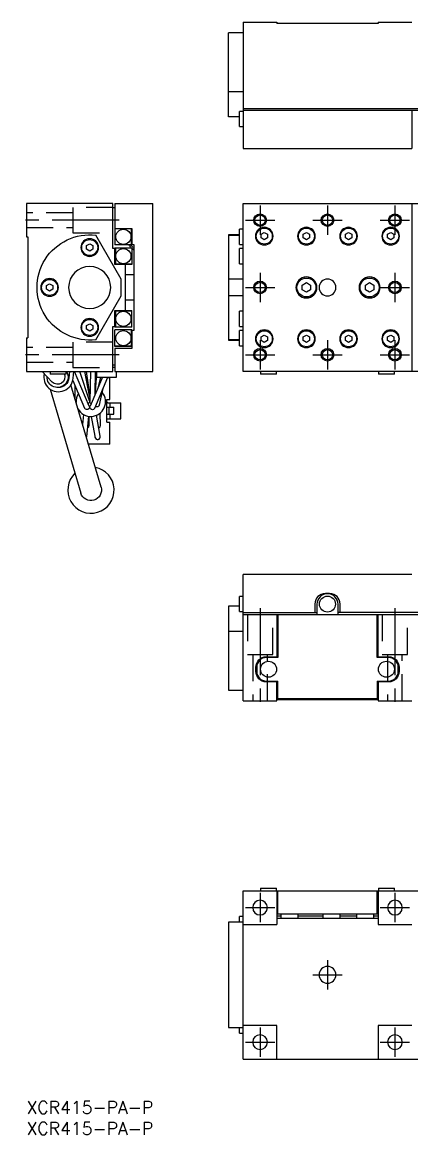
# Model space of a CAD drawing. Extents: x -1 to 275, y -8 to 256.
# Drawn here: x -1 to 91.5, y -8 to 256.4 of the extents above; entities that cross this region are included whole.
import ezdxf

# ---------------------------------------------------------------- set-up
doc = ezdxf.new("R2010")
doc.units = 0
doc.header["$LTSCALE"] = 0.5
doc.linetypes.add('CENTER', pattern=[50.8, 31.75, -6.35, 6.35, -6.35])
doc.linetypes.add('DASHED', pattern=[19.05, 12.7, -6.35])
for name, color, linetype in [('MSM_CENTER', 1, 'CENTER'), ('MSM_CONTINUOUS', 7, 'CONTINUOUS'), ('MSM_DASHED', 4, 'DASHED'), ('MSM_NARROW', 5, 'CONTINUOUS'), ('MSM_PART_NUMBER', 7, 'CONTINUOUS')]:
    doc.layers.add(name, color=color, linetype=linetype)
doc.styles.get("Standard").update_dxf_attribs({"font": 'txt.shx', "height": 3, "bigfont": 'bigfont.shx'})

msp = doc.modelspace()

# ---------------------------------------------------------------- linework, layer by layer
at = {"layer": 'MSM_CENTER'}
for p, q in [((55.46, 212.9), (55.46, 205.9)), ((71.46, 212.9), (71.46, 205.9)), ((87.46, 212.9), (87.46, 205.9)), ((22, 209.4), (-1, 209.4)), ((51.96, 209.4), (58.96, 209.4)), ((67.96, 209.4), (74.96, 209.4)), ((83.96, 209.4), (90.96, 209.4)), ((55.46, 196.9), (55.46, 189.9)), ((87.46, 196.9), (87.46, 189.9)), ((51.96, 193.4), (58.96, 193.4)), ((83.96, 193.4), (90.96, 193.4)), ((55.46, 180.9), (55.46, 173.9)), ((71.46, 180.9), (71.46, 173.9)), ((87.46, 180.9), (87.46, 173.9)), ((22, 177.4), (-1, 177.4)), ((51.96, 177.4), (58.96, 177.4)), ((67.96, 177.4), (74.96, 177.4)), ((83.96, 177.4), (90.96, 177.4)), ((55.46, 117.14), (55.46, 94.14)), ((87.46, 117.14), (87.46, 94.14)), ((55.46, 49.5), (55.46, 42.5)), ((87.46, 49.5), (87.46, 42.5)), ((51.96, 46), (58.96, 46)), ((83.96, 46), (90.96, 46)), ((71.46, 33.5), (71.46, 26.5)), ((67.96, 30), (74.96, 30)), ((55.46, 17.5), (55.46, 10.5)), ((87.46, 17.5), (87.46, 10.5)), ((51.96, 14), (58.96, 14)), ((83.96, 14), (90.96, 14))]:
    msp.add_line(p, q, dxfattribs=at)
at = {"layer": 'MSM_CONTINUOUS'}
for p, q in [((47.96, 233.94), (47.96, 253.94)), ((51.46, 253.94), (47.96, 253.94)), ((51.46, 256.44), (51.46, 226.44)), ((51.46, 256.44), (59.46, 256.44)), ((59.46, 256.44), (59.46, 256.14)), ((83.46, 256.14), (59.46, 256.14)), ((83.46, 256.44), (91.46, 256.44)), ((83.46, 256.44), (83.46, 256.14)), ((47.96, 239.95), (51.46, 239.95)), ((51.46, 235.94), (102.46, 235.94)), ((102.46, 235.44), (51.46, 235.44)), ((91.46, 235.44), (91.46, 226.44)), ((50.61, 233.94), (47.96, 233.94)), ((50.61, 231.64), (50.61, 235.24)), ((51.46, 235.24), (50.61, 235.24)), ((50.61, 231.64), (51.46, 231.64)), ((51.46, 226.44), (91.46, 226.44)), ((20.5, 213.4), (0, 213.4)), ((0, 213.4), (0, 205.4)), ((20.5, 202.7), (20.5, 213.4)), ((20.5, 212.4), (21, 212.4)), ((21, 213.4), (30, 213.4)), ((21, 213.4), (21, 203.5)), ((30, 173.4), (30, 213.4)), ((51.46, 173.4), (51.46, 213.4)), ((51.46, 213.4), (102.46, 213.4)), ((91.46, 213.4), (91.46, 173.4)), ((21, 207.4), (25, 207.4)), ((24.9, 207.3), (21, 207.3)), ((25, 207.4), (24.9, 207.3)), ((24.9, 203.5), (24.9, 207.3)), ((25, 207.4), (25, 203.5)), ((50.61, 203.65), (50.61, 207.25)), ((51.46, 207.25), (50.61, 207.25)), ((55.71, 206.04), (56.46, 206.47)), ((56.46, 206.47), (57.21, 206.04)), ((65.71, 206.04), (66.46, 206.47)), ((66.46, 206.47), (67.21, 206.04)), ((75.71, 206.04), (76.46, 206.47)), ((76.46, 206.47), (77.21, 206.04)), ((85.71, 206.04), (86.46, 206.47)), ((86.46, 206.47), (87.21, 206.04)), ((0, 205.4), (0.3, 205.4)), ((0.3, 205.4), (0.3, 181.4)), ((14.25, 203.34), (15, 203.77)), ((15, 203.77), (15.75, 203.34)), ((22.5, 195.4), (16.49, 205.81)), ((47.96, 205.9), (47.96, 180.9)), ((50.61, 205.9), (47.96, 205.9)), ((47.96, 205.81), (50.61, 205.81)), ((50.61, 203.65), (51.46, 203.65)), ((55.71, 205.17), (55.71, 206.04)), ((56.46, 204.74), (55.71, 205.17)), ((57.21, 205.17), (56.46, 204.74)), ((57.21, 206.04), (57.21, 205.17)), ((65.71, 205.17), (65.71, 206.04)), ((66.46, 204.74), (65.71, 205.17)), ((67.21, 205.17), (66.46, 204.74)), ((67.21, 206.04), (67.21, 205.17)), ((75.71, 205.17), (75.71, 206.04)), ((76.46, 204.74), (75.71, 205.17)), ((77.21, 205.17), (76.46, 204.74)), ((77.21, 206.04), (77.21, 205.17)), ((85.71, 205.17), (85.71, 206.04)), ((86.46, 204.74), (85.71, 205.17)), ((87.21, 205.17), (86.46, 204.74)), ((87.21, 206.04), (87.21, 205.17)), ((14.25, 202.47), (14.25, 203.34)), ((15, 202.04), (14.25, 202.47)), ((15.75, 202.47), (15, 202.04)), ((15.75, 203.34), (15.75, 202.47)), ((21, 202.7), (20.5, 202.7)), ((25, 203.5), (21, 203.5)), ((21, 202.8), (25, 202.8)), ((21, 198.9), (21, 202.8)), ((21.1, 202.8), (21.1, 199)), ((25, 203.6), (25.5, 203.6)), ((25, 202.8), (25, 198.9)), ((25.5, 203.6), (25.5, 183.2)), ((50.61, 199.05), (50.61, 202.65)), ((51.46, 202.65), (50.61, 202.65)), ((21, 198.9), (21.1, 199)), ((25, 198.9), (21, 198.9)), ((21.1, 199), (25, 199)), ((23.5, 187.9), (23.5, 198.9)), ((50.61, 199.05), (51.46, 199.05)), ((25.5, 196.4), (23.5, 196.4)), ((4.75, 193.84), (5.5, 194.27)), ((4.75, 192.97), (4.75, 193.84)), ((5.5, 194.27), (6.25, 193.84)), ((6.25, 193.84), (6.25, 192.97)), ((22.5, 191.4), (22.5, 195.4)), ((51.46, 195.4), (47.96, 195.4)), ((65.46, 193.98), (66.46, 194.56)), ((65.46, 192.83), (65.46, 193.98)), ((66.46, 194.56), (67.46, 193.98)), ((67.46, 193.98), (67.46, 192.83)), ((80.46, 193.98), (81.46, 194.56)), ((80.46, 192.83), (80.46, 193.98)), ((81.46, 194.56), (82.46, 193.98)), ((82.46, 193.98), (82.46, 192.83)), ((5.5, 192.54), (4.75, 192.97)), ((6.25, 192.97), (5.5, 192.54)), ((16.49, 180.99), (22.5, 191.4)), ((25.5, 190.4), (23.5, 190.4)), ((51.46, 191.4), (47.96, 191.4)), ((66.46, 192.25), (65.46, 192.83)), ((67.46, 192.83), (66.46, 192.25)), ((81.46, 192.25), (80.46, 192.83)), ((82.46, 192.83), (81.46, 192.25)), ((21.1, 187.8), (21, 187.9)), ((21, 184), (21, 187.9)), ((21, 187.9), (25, 187.9)), ((21.1, 187.8), (21.1, 184)), ((25, 187.8), (21.1, 187.8)), ((25, 184), (25, 187.9)), ((50.61, 184.15), (50.61, 187.75)), ((51.46, 187.75), (50.61, 187.75)), ((14.25, 184.34), (15, 184.77)), ((14.25, 183.47), (14.25, 184.34)), ((15, 183.04), (14.25, 183.47)), ((15, 184.77), (15.75, 184.34)), ((15.75, 183.47), (15, 183.04)), ((15.75, 184.34), (15.75, 183.47)), ((20.5, 184.1), (21, 184.1)), ((20.5, 173.4), (20.5, 184.1)), ((25, 184), (21, 184)), ((25, 183.3), (21, 183.3)), ((21, 179.4), (21, 183.3)), ((24.9, 179.5), (24.9, 183.3)), ((25, 183.3), (25, 178.9)), ((25.5, 183.2), (25, 183.2)), ((50.61, 184.15), (51.46, 184.15)), ((50.61, 179.55), (50.61, 183.15)), ((51.46, 183.15), (50.61, 183.15)), ((0, 181.4), (0, 173.4)), ((0, 181.4), (0.3, 181.4)), ((50.61, 180.99), (47.96, 180.99)), ((47.96, 180.9), (50.61, 180.9)), ((55.71, 181.64), (56.46, 182.07)), ((55.71, 180.77), (55.71, 181.64)), ((56.46, 180.34), (55.71, 180.77)), ((56.46, 182.07), (57.21, 181.64)), ((57.21, 180.77), (56.46, 180.34)), ((57.21, 181.64), (57.21, 180.77)), ((65.71, 181.64), (66.46, 182.07)), ((65.71, 180.77), (65.71, 181.64)), ((66.46, 180.34), (65.71, 180.77)), ((66.46, 182.07), (67.21, 181.64)), ((67.21, 180.77), (66.46, 180.34)), ((67.21, 181.64), (67.21, 180.77)), ((75.71, 181.64), (76.46, 182.07)), ((75.71, 180.77), (75.71, 181.64)), ((76.46, 180.34), (75.71, 180.77)), ((76.46, 182.07), (77.21, 181.64)), ((77.21, 180.77), (76.46, 180.34)), ((77.21, 181.64), (77.21, 180.77)), ((85.71, 181.64), (86.46, 182.07)), ((85.71, 180.77), (85.71, 181.64)), ((86.46, 180.34), (85.71, 180.77)), ((86.46, 182.07), (87.21, 181.64)), ((87.21, 180.77), (86.46, 180.34)), ((87.21, 181.64), (87.21, 180.77)), ((21, 179.5), (24.9, 179.5)), ((25, 179.4), (21, 179.4)), ((21, 178.9), (21, 173.4)), ((25, 178.9), (21, 178.9)), ((24.9, 179.5), (25, 179.4)), ((50.61, 179.55), (51.46, 179.55)), ((21, 174.9), (20.5, 174.9)), ((0, 173.4), (20.5, 173.4)), ((3.73, 173.4), (6.1, 170.92)), ((5.6, 173.4), (5.6, 172.8)), ((9.4, 172.8), (5.6, 172.8)), ((9.4, 172.8), (9.4, 173.4)), ((9.77, 172.84), (10.08, 171.79)), ((10.22, 173.4), (10.09, 171.91)), ((10.11, 173.4), (10.2, 173.18)), ((11.09, 171.83), (11.22, 173.4)), ((14.9, 165.19), (11.41, 173.4)), ((11.43, 173.4), (11.47, 173.27)), ((14.92, 166.44), (12.69, 173.4)), ((14.94, 167.67), (13.84, 173.4)), ((14.11, 172), (14.4, 172)), ((14.2, 173.4), (15.06, 167.47)), ((15.2, 173.4), (15.05, 166.26)), ((18.04, 172.1), (15.1, 165.19)), ((16.2, 164.72), (19.34, 172.1)), ((16.29, 167.98), (16.4, 173.4)), ((16.65, 172.88), (16.3, 168.79)), ((16.37, 172), (16.57, 172)), ((16.65, 173.4), (16.65, 172.1)), ((16.65, 172.1), (21.35, 172.1)), ((17.54, 172.07), (17.03, 169.75)), ((19.3, 172), (19.81, 172)), ((19.81, 166.81), (19.81, 172)), ((21, 174.4), (20.5, 174.4)), ((21, 173.4), (30, 173.4)), ((21.35, 172.1), (21.35, 173.4)), ((102.46, 173.4), (51.46, 173.4)), ((55.56, 173.4), (55.56, 172.8)), ((59.36, 172.8), (55.56, 172.8)), ((59.36, 172.8), (59.36, 173.4)), ((83.56, 173.4), (83.56, 172.8)), ((87.36, 172.8), (83.56, 172.8)), ((87.36, 172.8), (87.36, 173.4)), ((5.61, 169.25), (12.9, 144.54)), ((17.7, 145.95), (10.54, 170.23)), ((11, 171.3), (13.8, 164.72)), ((11.53, 166.86), (11.53, 170.05)), ((17.33, 165.47), (18.18, 169.38)), ((19.1, 161.35), (19.1, 166.81)), ((19.1, 166.81), (19.81, 166.81)), ((19.1, 164.91), (20.75, 164.91)), ((19.35, 166.01), (22.38, 166.01)), ((19.66, 163.26), (19.66, 164.91)), ((19.85, 164.91), (19.85, 166.01)), ((20.75, 163.26), (20.75, 164.91)), ((22.38, 162.15), (22.38, 166.01)), ((13.54, 163.21), (13.32, 160.8)), ((14.36, 157.87), (14.8, 162.78)), ((14.85, 160.55), (14.91, 162.77)), ((15.38, 162.75), (16.21, 158.03)), ((17.53, 158.04), (16.65, 163.04)), ((17.55, 160.59), (17.46, 163.53)), ((19.1, 163.26), (20.75, 163.26)), ((19.1, 161.35), (19.81, 161.35)), ((19.35, 162.15), (22.38, 162.15)), ((19.81, 156.15), (19.81, 161.35)), ((19.85, 162.15), (19.85, 163.26)), ((14.27, 157.59), (14.36, 157.87)), ((19.81, 156.15), (14.69, 156.15)), ((16.21, 158.03), (16.26, 157.78)), ((91.46, 125.14), (51.46, 125.14)), ((51.46, 95.14), (51.46, 125.14)), ((50.61, 116.34), (50.61, 119.94)), ((51.46, 119.94), (50.61, 119.94)), ((71.96, 120.64), (70.96, 120.64)), ((47.96, 117.64), (47.96, 97.64)), ((50.61, 117.64), (47.96, 117.64)), ((68.46, 118.14), (68.46, 116.14)), ((68.96, 118.09), (68.96, 115.64)), ((73.96, 115.64), (73.96, 118.09)), ((74.46, 116.14), (74.46, 118.14)), ((50.61, 116.34), (51.46, 116.34)), ((51.46, 116.14), (68.96, 116.14)), ((51.46, 115.64), (102.46, 115.64)), ((59.46, 115.64), (59.46, 105.44)), ((59.66, 115.64), (59.66, 105.44)), ((102.46, 116.14), (73.96, 116.14)), ((83.26, 105.44), (83.26, 115.64)), ((83.46, 105.44), (83.46, 115.64)), ((51.46, 111.63), (47.96, 111.63)), ((54.46, 102.14), (54.46, 103.14)), ((54.66, 103.14), (54.66, 102.14)), ((56.96, 105.64), (59.46, 105.64)), ((59.66, 105.44), (56.96, 105.44)), ((85.96, 105.44), (83.26, 105.44)), ((83.46, 105.64), (85.96, 105.64)), ((88.26, 102.14), (88.26, 103.14)), ((88.46, 103.14), (88.46, 102.14)), ((56.96, 99.84), (59.66, 99.84)), ((59.46, 99.64), (56.96, 99.64)), ((59.46, 95.14), (59.46, 99.84)), ((59.66, 95.64), (59.66, 99.84)), ((83.26, 99.84), (85.96, 99.84)), ((83.26, 99.84), (83.26, 95.64)), ((83.46, 99.84), (83.46, 95.14)), ((85.96, 99.64), (83.46, 99.64)), ((47.96, 97.64), (51.46, 97.64)), ((59.46, 95.44), (83.46, 95.44)), ((83.26, 95.64), (59.66, 95.64)), ((51.46, 95.14), (59.46, 95.14)), ((83.46, 95.14), (91.46, 95.14)), ((55.56, 50.6), (59.36, 50.6)), ((55.56, 50.6), (55.56, 50)), ((59.36, 50), (59.36, 50.6)), ((83.56, 50.6), (87.36, 50.6)), ((83.56, 50.6), (83.56, 50)), ((87.36, 50), (87.36, 50.6)), ((51.46, 50), (102.46, 50)), ((51.46, 10), (51.46, 50)), ((59.46, 50), (59.46, 42)), ((59.46, 49.5), (59.66, 49.5)), ((59.66, 44.5), (59.66, 50)), ((83.26, 44.5), (83.26, 50)), ((83.26, 49.5), (83.46, 49.5)), ((83.46, 50), (83.46, 42)), ((47.96, 42.5), (47.96, 17.5)), ((51.46, 42.5), (47.96, 42.5)), ((50.61, 42.5), (50.61, 43.85)), ((51.46, 43.85), (50.61, 43.85)), ((59.46, 44.5), (83.46, 44.5)), ((59.46, 44), (60.46, 44)), ((59.46, 43.5), (83.46, 43.5)), ((60.46, 43.5), (60.46, 44.5)), ((64.46, 43.5), (64.46, 44.5)), ((64.46, 44), (70.46, 44)), ((70.46, 43.5), (70.46, 44.5)), ((74.46, 43.5), (74.46, 44.5)), ((74.46, 44), (78.46, 44)), ((78.46, 43.5), (78.46, 44.5)), ((82.46, 43.5), (82.46, 44.5)), ((82.46, 44), (83.46, 44)), ((51.46, 42), (59.46, 42)), ((83.46, 42), (91.46, 42)), ((47.96, 17.5), (51.46, 17.5)), ((50.61, 16.15), (50.61, 17.5)), ((50.61, 16.15), (51.46, 16.15)), ((59.46, 18), (51.46, 18)), ((59.46, 10), (59.46, 18)), ((83.46, 18), (83.46, 10)), ((91.46, 18), (83.46, 18)), ((51.46, 10), (102.46, 10))]:
    msp.add_line(p, q, dxfattribs=at)
for centre, radius in [((55.46, 209.4), 1.23), ((71.46, 209.4), 1.23), ((87.46, 209.4), 1.23), ((23, 205.45), 1.8), ((56.46, 205.6), 1.9), ((66.46, 205.6), 1.9), ((76.46, 205.6), 1.9), ((86.46, 205.6), 1.9), ((15, 202.9), 1.9), ((23, 200.85), 1.8), ((5.5, 193.4), 1.9), ((55.46, 193.4), 1.23), ((66.46, 193.4), 2.25), ((81.46, 193.4), 2.25), ((87.46, 193.4), 1.23), ((15, 183.9), 1.9), ((23, 185.95), 1.8), ((23, 181.35), 1.8), ((56.46, 181.2), 1.9), ((66.46, 181.2), 1.9), ((76.46, 181.2), 1.9), ((86.46, 181.2), 1.9), ((55.46, 177.4), 1.23), ((71.46, 177.4), 1.23), ((87.46, 177.4), 1.23), ((71.46, 118.14), 1.9), ((57.46, 102.64), 1.9), ((85.46, 102.64), 1.9)]:
    msp.add_circle(centre, radius, dxfattribs=at)
at = {"layer": 'MSM_CONTINUOUS', "extrusion": (0, 0, -1)}
for centre, radius in [((-56.46, 205.6), 2.1), ((-66.46, 205.6), 2.1), ((-76.46, 205.6), 2.1), ((-86.46, 205.6), 2.1), ((-15, 202.9), 2.1), ((-15, 193.4), 5), ((-66.46, 193.4), 2.5), ((-81.46, 193.4), 2.5), ((-5.5, 193.4), 2.1), ((-71.46, 193.4), 2), ((-15, 183.9), 2.1), ((-56.46, 181.2), 2.1), ((-66.46, 181.2), 2.1), ((-76.46, 181.2), 2.1), ((-86.46, 181.2), 2.1), ((-55.46, 46), 1.75), ((-87.46, 46), 1.75), ((-71.46, 30), 2), ((-55.46, 14), 1.75), ((-87.46, 14), 1.75)]:
    msp.add_circle(centre, radius, dxfattribs=at)
for centre, radius, start, end in [((-15, 193.4), 12.5, 263.1577, 96.8423), ((-27, 204.9), 3, 315.573, 332.1819), ((-26.5, 204.9), 2.25, 296.3878, 321.5214), ((-27, 204.9), 3, 300, 311.8103), ((-7.37, 172.13), 2.5, 149.4613, 1.8387), ((-7.37, 172.13), 1.75, 157.4785, 316.2657), ((-7.6, 172.13), 2.5, 185, 272.6555), ((-14.35, 167.55), 0.6, 169.1542, 232.4513), ((-15.65, 167.55), 0.6, 343.9147, 351.7575), ((-14.35, 164.95), 0.6, 156.9836, 336.9836), ((-14.35, 166.25), 0.6, 162.212, 238.1917), ((-15.65, 164.95), 0.6, 203.0164, 23.0164), ((-15.65, 166.25), 0.6, 301.8083, 1.1935), ((-16.75, 165.6), 0.6, 192.2783, 308.0277), ((-19.35, 166.26), 0.25, 270, 0), ((-19.35, 161.9), 0.25, 0, 90), ((-15.3, 145.24), 2.5, 163.5619, 343.5619), ((-56.96, 103.14), 2.5, 360, 90), ((-85.96, 103.14), 2.5, 90, 180), ((-56.96, 102.14), 2.5, 270, 0), ((-85.96, 102.14), 2.5, 180, 270)]:
    msp.add_arc(centre, radius, start, end, dxfattribs=at)
at = {"layer": 'MSM_CONTINUOUS'}
for centre, radius, start, end in [((7.6, 172.13), 3.5, 166.9522, 355), ((15.27, 166.25), 3.5, 98.8136, 101.7675), ((15.27, 166.25), 3.5, 71.6505, 72.5017), ((15.27, 166.25), 3.5, 146.9255, 183.5822), ((15.27, 166.25), 3.5, 209.294, 39.1138), ((14.2, 160.6), 0.656, 303.1129, 1.0857), ((16.9, 160.59), 0.654, 295.9718, 0.1289), ((16.89, 157.92), 0.65, 192.3134, 10.2885), ((15.3, 145.24), 5.5, 133.4738, 79.4024), ((70.96, 118.14), 2.5, 90, 180), ((71.46, 118.09), 2.5, 0, 180), ((71.96, 118.14), 2.5, 0, 90), ((56.96, 103.14), 2.3, 90, 180), ((85.96, 103.14), 2.3, 0, 90), ((56.96, 102.14), 2.3, 180, 270), ((85.96, 102.14), 2.3, 270, 360)]:
    msp.add_arc(centre, radius, start, end, dxfattribs=at)
at = {"layer": 'MSM_DASHED'}
for p, q in [((11, 212.4), (11, 206.4)), ((20.5, 212.4), (11, 212.4)), ((11, 211.15), (0, 211.15)), ((0, 207.65), (11, 207.65)), ((11, 206.4), (20.5, 206.4)), ((20.5, 180.4), (11, 180.4)), ((11, 180.4), (11, 174.4)), ((11, 179.15), (0, 179.15)), ((0, 175.65), (11, 175.65)), ((11, 174.4), (20.5, 174.4)), ((52.46, 115.64), (52.46, 106.14)), ((58.46, 106.14), (58.46, 115.64)), ((84.46, 115.64), (84.46, 106.14)), ((90.46, 106.14), (90.46, 115.64)), ((52.46, 106.14), (58.46, 106.14)), ((53.71, 106.14), (53.71, 95.14)), ((57.21, 95.14), (57.21, 106.14)), ((84.46, 106.14), (90.46, 106.14)), ((85.71, 106.14), (85.71, 95.14)), ((89.21, 95.14), (89.21, 106.14))]:
    msp.add_line(p, q, dxfattribs=at)
at = {"layer": 'MSM_NARROW'}
for centre in [(55.46, 209.4), (71.46, 209.4), (87.46, 209.4), (55.46, 193.4), (87.46, 193.4), (55.46, 177.4), (71.46, 177.4), (87.46, 177.4)]:
    msp.add_circle(centre, 1.5, dxfattribs=at)

# ---------------------------------------------------------------- texts
at = {"layer": 'MSM_PART_NUMBER'}
for p in [(0, -3), (0, -8)]:
    msp.add_text('XCR415-PA-P', height=3, dxfattribs=at).set_placement(p)

doc.saveas('drawing.dxf')
